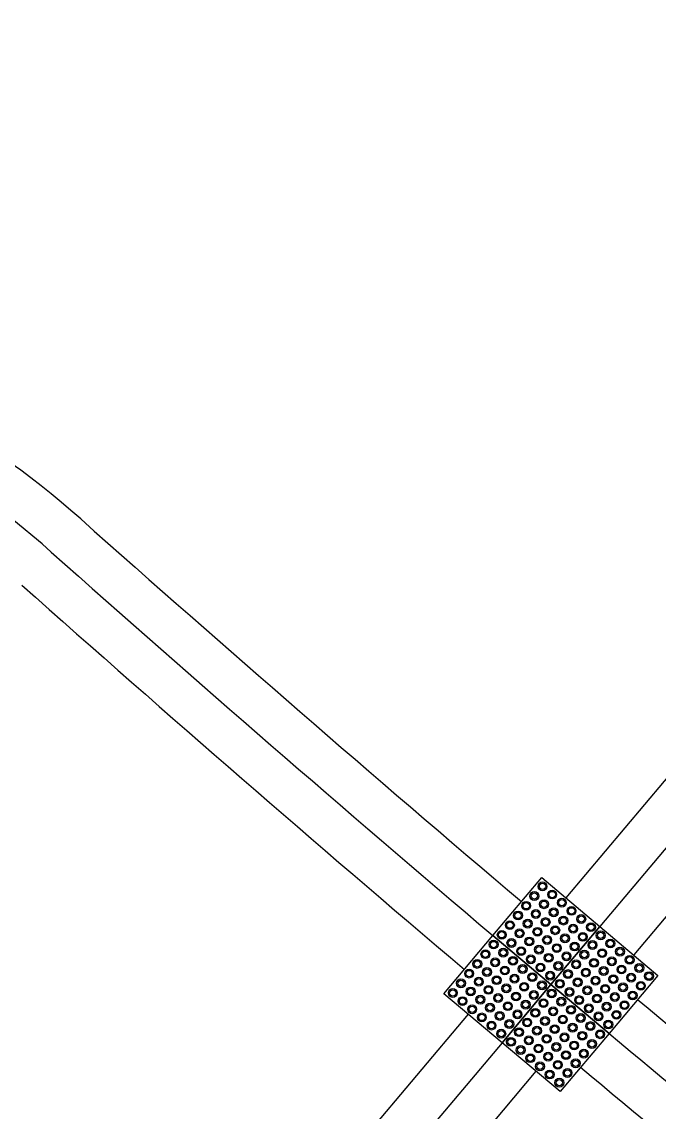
# Model space of a CAD drawing. Header units: millimetres. Extents: x 832728086 to 834530684, y 817551485 to 818349469.
# Drawn here: x 832983680 to 832986198, y 817909107 to 817913412 of the extents above; entities that cross this region are included whole.
import ezdxf

# ---------------------------------------------------------------- set-up
doc = ezdxf.new("R2010")
doc.units = ezdxf.units.MM
doc.header["$LTSCALE"] = 100
doc.layers.add('000-helpline', color=30, linetype='Continuous', lineweight=30, plot=False)
doc.layers.add('000-Tactile-l', color=8, linetype='Continuous')

# ---------------------------------------------------------------- blocks, each defined once
blk = doc.blocks.new('tactile')
at = {"layer": '000-helpline', "ltscale": 0.015}
for points in [[(834131.7241, 817963.6895), (834131.9535, 817963.4963), (834131.7603, 817963.2668), (834131.5308, 817963.46)], [(834131.5308, 817963.46), (834131.7603, 817963.2668), (834131.5671, 817963.0373), (834131.3376, 817963.2306)], [(834131.9535, 817963.4963), (834132.183, 817963.3031), (834131.9898, 817963.0736), (834131.7603, 817963.2668)], [(834131.7603, 817963.2668), (834131.9898, 817963.0736), (834131.7966, 817962.8441), (834131.5671, 817963.0373)]]:
    blk.add_lwpolyline(points, close=True, dxfattribs=at)
at = {"layer": '000-Tactile-l', "ltscale": 5e-05}
for p, q in [((834132.3188, 817964.2019), (834131.8197, 817963.609)), ((834132.4527, 817964.0891), (834131.9535, 817963.4963)), ((834132.5866, 817963.9764), (834132.0874, 817963.3836)), ((834131.4332, 817963.1501), (834128.0774, 817959.1645)), ((834131.5671, 817963.0373), (834128.2112, 817959.0518)), ((834131.701, 817962.9246), (834128.3451, 817958.9391))]:
    blk.add_line(p, q, dxfattribs=at)
at = {"layer": '000-Tactile-l', "ltscale": 0.015}
for centre, radius in [((834131.6949, 817963.6161), 0.0175), ((834131.7271, 817963.6543), 0.0175), ((834131.7271, 817963.6543), 0.0125), ((834131.7653, 817963.6221), 0.0175), ((834131.7653, 817963.6221), 0.0125), ((834131.6627, 817963.5778), 0.0175), ((834131.6627, 817963.5778), 0.0125), ((834131.6949, 817963.6161), 0.0125), ((834131.7331, 817963.5839), 0.0175), ((834131.7331, 817963.5839), 0.0125), ((834131.8036, 817963.5899), 0.0175), ((834131.8036, 817963.5899), 0.0125), ((834131.6305, 817963.5396), 0.0175), ((834131.6305, 817963.5396), 0.0125), ((834131.7009, 817963.5456), 0.0175), ((834131.7009, 817963.5456), 0.0125), ((834131.7714, 817963.5516), 0.0175), ((834131.7714, 817963.5516), 0.0125), ((834131.8418, 817963.5577), 0.0175), ((834131.8418, 817963.5577), 0.0125), ((834131.5983, 817963.5013), 0.0175), ((834131.5983, 817963.5013), 0.0125), ((834131.6687, 817963.5074), 0.0175), ((834131.6687, 817963.5074), 0.0125), ((834131.7392, 817963.5134), 0.0175), ((834131.7392, 817963.5134), 0.0125), ((834131.8096, 817963.5194), 0.0175), ((834131.8096, 817963.5194), 0.0125), ((834131.8479, 817963.4872), 0.0175), ((834131.8801, 817963.5255), 0.0175), ((834131.8801, 817963.5255), 0.0125), ((834131.9183, 817963.4933), 0.0175), ((834131.9183, 817963.4933), 0.0125), ((834131.5661, 817963.4631), 0.0175), ((834131.5661, 817963.4631), 0.0125), ((834131.6365, 817963.4691), 0.0175), ((834131.6365, 817963.4691), 0.0125), ((834131.707, 817963.4752), 0.0175), ((834131.707, 817963.4752), 0.0125), ((834131.7452, 817963.4429), 0.0175), ((834131.7774, 817963.4812), 0.0175), ((834131.7774, 817963.4812), 0.0125), ((834131.8157, 817963.449), 0.0175), ((834131.8157, 817963.449), 0.0125), ((834131.8479, 817963.4872), 0.0125), ((834131.8861, 817963.455), 0.0175), ((834131.8861, 817963.455), 0.0125), ((834131.9566, 817963.4611), 0.0175), ((834131.9566, 817963.4611), 0.0125), ((834131.5339, 817963.4248), 0.0175), ((834131.5339, 817963.4248), 0.0125), ((834131.6043, 817963.4309), 0.0175), ((834131.6043, 817963.4309), 0.0125), ((834131.6426, 817963.3987), 0.0175), ((834131.6748, 817963.4369), 0.0175), ((834131.6748, 817963.4369), 0.0125), ((834131.713, 817963.4047), 0.0175), ((834131.713, 817963.4047), 0.0125), ((834131.7452, 817963.4429), 0.0125), ((834131.7835, 817963.4107), 0.0175), ((834131.7835, 817963.4107), 0.0125), ((834131.8539, 817963.4168), 0.0175), ((834131.8539, 817963.4168), 0.0125), ((834131.9244, 817963.4228), 0.0175), ((834131.9244, 817963.4228), 0.0125), ((834131.9948, 817963.4289), 0.0175), ((834131.9948, 817963.4289), 0.0125), ((834132.0331, 817963.3967), 0.0175), ((834131.5016, 817963.3866), 0.0175), ((834131.5016, 817963.3866), 0.0125), ((834131.5399, 817963.3544), 0.0175), ((834131.5721, 817963.3926), 0.0175), ((834131.5721, 817963.3926), 0.0125), ((834131.6103, 817963.3604), 0.0175), ((834131.6103, 817963.3604), 0.0125), ((834131.6426, 817963.3987), 0.0125), ((834131.6808, 817963.3665), 0.0175), ((834131.6808, 817963.3665), 0.0125), ((834131.7512, 817963.3725), 0.0175), ((834131.7512, 817963.3725), 0.0125), ((834131.8217, 817963.3785), 0.0175), ((834131.8217, 817963.3785), 0.0125), ((834131.8922, 817963.3846), 0.0175), ((834131.8922, 817963.3846), 0.0125), ((834131.9626, 817963.3906), 0.0175), ((834131.9626, 817963.3906), 0.0125), ((834132.0009, 817963.3584), 0.0175), ((834132.0331, 817963.3967), 0.0125), ((834132.0713, 817963.3645), 0.0175), ((834132.0713, 817963.3645), 0.0125), ((834131.4694, 817963.3483), 0.0175), ((834131.4694, 817963.3483), 0.0125), ((834131.5077, 817963.3161), 0.0175), ((834131.5077, 817963.3161), 0.0125), ((834131.5399, 817963.3544), 0.0125), ((834131.5781, 817963.3222), 0.0175), ((834131.5781, 817963.3222), 0.0125), ((834131.6486, 817963.3282), 0.0175), ((834131.6486, 817963.3282), 0.0125), ((834131.719, 817963.3342), 0.0175), ((834131.719, 817963.3342), 0.0125), ((834131.7895, 817963.3403), 0.0175), ((834131.7895, 817963.3403), 0.0125), ((834131.8599, 817963.3463), 0.0175), ((834131.8599, 817963.3463), 0.0125), ((834131.8982, 817963.3141), 0.0175), ((834131.9304, 817963.3524), 0.0175), ((834131.9304, 817963.3524), 0.0125), ((834131.9686, 817963.3202), 0.0175), ((834131.9686, 817963.3202), 0.0125), ((834132.0009, 817963.3584), 0.0125), ((834132.0391, 817963.3262), 0.0175), ((834132.0391, 817963.3262), 0.0125), ((834132.1096, 817963.3323), 0.0175), ((834132.1096, 817963.3323), 0.0125), ((834131.405, 817963.2718), 0.0175), ((834131.4372, 817963.3101), 0.0175), ((834131.4372, 817963.3101), 0.0125), ((834131.4755, 817963.2779), 0.0175), ((834131.4755, 817963.2779), 0.0125), ((834131.5459, 817963.2839), 0.0175), ((834131.5459, 817963.2839), 0.0125), ((834131.6164, 817963.29), 0.0175), ((834131.6164, 817963.29), 0.0125), ((834131.6868, 817963.296), 0.0175), ((834131.6868, 817963.296), 0.0125), ((834131.7573, 817963.302), 0.0175), ((834131.7573, 817963.302), 0.0125), ((834131.7955, 817963.2698), 0.0175), ((834131.8277, 817963.3081), 0.0175), ((834131.8277, 817963.3081), 0.0125), ((834131.866, 817963.2759), 0.0175), ((834131.866, 817963.2759), 0.0125), ((834131.8982, 817963.3141), 0.0125), ((834131.9364, 817963.2819), 0.0175), ((834131.9364, 817963.2819), 0.0125), ((834132.0069, 817963.288), 0.0175), ((834132.0069, 817963.288), 0.0125), ((834132.0773, 817963.294), 0.0175), ((834132.0773, 817963.294), 0.0125), ((834132.1478, 817963.3001), 0.0175), ((834132.1478, 817963.3001), 0.0125), ((834131.3728, 817963.2336), 0.0175), ((834131.3728, 817963.2336), 0.0125), ((834131.405, 817963.2718), 0.0125), ((834131.4433, 817963.2396), 0.0175), ((834131.4433, 817963.2396), 0.0125), ((834131.5137, 817963.2457), 0.0175), ((834131.5137, 817963.2457), 0.0125), ((834131.5842, 817963.2517), 0.0175), ((834131.5842, 817963.2517), 0.0125), ((834131.6546, 817963.2578), 0.0175), ((834131.6546, 817963.2578), 0.0125), ((834131.6929, 817963.2256), 0.0175), ((834131.7251, 817963.2638), 0.0175), ((834131.7251, 817963.2638), 0.0125), ((834131.7633, 817963.2316), 0.0175), ((834131.7633, 817963.2316), 0.0125), ((834131.7955, 817963.2698), 0.0125), ((834131.8338, 817963.2376), 0.0175), ((834131.8338, 817963.2376), 0.0125), ((834131.9042, 817963.2437), 0.0175), ((834131.9042, 817963.2437), 0.0125), ((834131.9747, 817963.2497), 0.0175), ((834131.9747, 817963.2497), 0.0125), ((834132.0451, 817963.2558), 0.0175), ((834132.0451, 817963.2558), 0.0125), ((834132.1156, 817963.2618), 0.0175), ((834132.1156, 817963.2618), 0.0125), ((834131.4111, 817963.2014), 0.0175), ((834131.4111, 817963.2014), 0.0125), ((834131.4815, 817963.2074), 0.0175), ((834131.4815, 817963.2074), 0.0125), ((834131.552, 817963.2135), 0.0175), ((834131.552, 817963.2135), 0.0125), ((834131.6224, 817963.2195), 0.0175), ((834131.6224, 817963.2195), 0.0125), ((834131.6607, 817963.1873), 0.0175), ((834131.6607, 817963.1873), 0.0125), ((834131.6929, 817963.2256), 0.0125), ((834131.7311, 817963.1933), 0.0175), ((834131.7311, 817963.1933), 0.0125), ((834131.8016, 817963.1994), 0.0175), ((834131.8016, 817963.1994), 0.0125), ((834131.872, 817963.2054), 0.0175), ((834131.872, 817963.2054), 0.0125), ((834131.9425, 817963.2115), 0.0175), ((834131.9425, 817963.2115), 0.0125), ((834132.0129, 817963.2175), 0.0175), ((834132.0129, 817963.2175), 0.0125), ((834132.0512, 817963.1853), 0.0175), ((834132.0834, 817963.2236), 0.0175), ((834132.0834, 817963.2236), 0.0125), ((834131.4493, 817963.1692), 0.0175), ((834131.4493, 817963.1692), 0.0125), ((834131.5198, 817963.1752), 0.0175), ((834131.5198, 817963.1752), 0.0125), ((834131.558, 817963.143), 0.0175), ((834131.5902, 817963.1813), 0.0175), ((834131.5902, 817963.1813), 0.0125), ((834131.6285, 817963.1491), 0.0175), ((834131.6285, 817963.1491), 0.0125), ((834131.6989, 817963.1551), 0.0175), ((834131.6989, 817963.1551), 0.0125), ((834131.7694, 817963.1611), 0.0175), ((834131.7694, 817963.1611), 0.0125), ((834131.8398, 817963.1672), 0.0175), ((834131.8398, 817963.1672), 0.0125), ((834131.9103, 817963.1732), 0.0175), ((834131.9103, 817963.1732), 0.0125), ((834131.9485, 817963.141), 0.0175), ((834131.9807, 817963.1793), 0.0175), ((834131.9807, 817963.1793), 0.0125), ((834132.019, 817963.1471), 0.0175), ((834132.019, 817963.1471), 0.0125), ((834132.0512, 817963.1853), 0.0125), ((834131.4876, 817963.137), 0.0175), ((834131.4876, 817963.137), 0.0125), ((834131.5258, 817963.1048), 0.0175), ((834131.5258, 817963.1048), 0.0125), ((834131.558, 817963.143), 0.0125), ((834131.5963, 817963.1108), 0.0175), ((834131.5963, 817963.1108), 0.0125), ((834131.6667, 817963.1169), 0.0175), ((834131.6667, 817963.1169), 0.0125), ((834131.7372, 817963.1229), 0.0175), ((834131.7372, 817963.1229), 0.0125), ((834131.8076, 817963.1289), 0.0175), ((834131.8076, 817963.1289), 0.0125), ((834131.8459, 817963.0967), 0.0175), ((834131.8781, 817963.135), 0.0175), ((834131.8781, 817963.135), 0.0125), ((834131.9163, 817963.1028), 0.0175), ((834131.9163, 817963.1028), 0.0125), ((834131.9485, 817963.141), 0.0125), ((834131.9868, 817963.1088), 0.0175), ((834131.9868, 817963.1088), 0.0125), ((834131.5641, 817963.0726), 0.0175), ((834131.5641, 817963.0726), 0.0125), ((834131.6345, 817963.0786), 0.0175), ((834131.6345, 817963.0786), 0.0125), ((834131.705, 817963.0846), 0.0175), ((834131.705, 817963.0846), 0.0125), ((834131.7432, 817963.0524), 0.0175), ((834131.7754, 817963.0907), 0.0175), ((834131.7754, 817963.0907), 0.0125), ((834131.8137, 817963.0585), 0.0175), ((834131.8137, 817963.0585), 0.0125), ((834131.8459, 817963.0967), 0.0125), ((834131.8841, 817963.0645), 0.0175), ((834131.8841, 817963.0645), 0.0125), ((834131.9546, 817963.0706), 0.0175), ((834131.9546, 817963.0706), 0.0125), ((834131.6023, 817963.0404), 0.0175), ((834131.6023, 817963.0404), 0.0125), ((834131.6728, 817963.0464), 0.0175), ((834131.6728, 817963.0464), 0.0125), ((834131.711, 817963.0142), 0.0175), ((834131.711, 817963.0142), 0.0125), ((834131.7432, 817963.0524), 0.0125), ((834131.7815, 817963.0202), 0.0175), ((834131.7815, 817963.0202), 0.0125), ((834131.8519, 817963.0263), 0.0175), ((834131.8519, 817963.0263), 0.0125), ((834131.9224, 817963.0323), 0.0175), ((834131.9224, 817963.0323), 0.0125), ((834131.6406, 817963.0082), 0.0175), ((834131.6406, 817963.0082), 0.0125), ((834131.6788, 817962.9759), 0.0175), ((834131.6788, 817962.9759), 0.0125), ((834131.7493, 817962.982), 0.0175), ((834131.7493, 817962.982), 0.0125), ((834131.8197, 817962.988), 0.0175), ((834131.8197, 817962.988), 0.0125), ((834131.8902, 817962.9941), 0.0175), ((834131.8902, 817962.9941), 0.0125), ((834131.7171, 817962.9437), 0.0175), ((834131.7171, 817962.9437), 0.0125), ((834131.7875, 817962.9498), 0.0175), ((834131.7875, 817962.9498), 0.0125), ((834131.858, 817962.9558), 0.0175), ((834131.858, 817962.9558), 0.0125), ((834131.7553, 817962.9115), 0.0175), ((834131.7553, 817962.9115), 0.0125), ((834131.8258, 817962.9176), 0.0175), ((834131.8258, 817962.9176), 0.0125), ((834131.7935, 817962.8793), 0.0175), ((834131.7935, 817962.8793), 0.0125)]:
    blk.add_circle(centre, radius, dxfattribs=at)
at = {"layer": '000-Tactile-l', "ltscale": 5e-05}
for centre, radius, start, end in [((834127.6771, 817962.6017), 3.35, 48.3623, 103.2692), ((834127.6771, 817962.6017), 3.175, 48.3623, 103.2692), ((834194.3077, 818037.55), 96.934, 228.362258, 229.724867), ((834194.3077, 818037.55), 97.109, 228.362258, 229.725187), ((834194.3077, 818037.55), 97.284, 228.362258, 229.725505), ((834194.3077, 818037.55), 96.934, 230.079516, 232.127546), ((834194.3077, 818037.55), 97.109, 230.079196, 232.128875), ((834194.3077, 818037.55), 97.284, 230.078878, 232.130186)]:
    blk.add_arc(centre, radius, start, end, dxfattribs=at)

msp = doc.modelspace()

# ---------------------------------------------------------------- linework, layer by layer
at = {"ltscale": 5}
msp.add_circle((833186042.1669, 817950476.993), 398992.1588, dxfattribs=at)

# ---------------------------------------------------------------- block references
at = {"layer": '000-Tactile-l', "xscale": 1000, "yscale": 1000, "zscale": 1000}
msp.add_blockref('tactile', (-1145990.4835, -53655.9264), dxfattribs=at)

doc.saveas('drawing.dxf')
